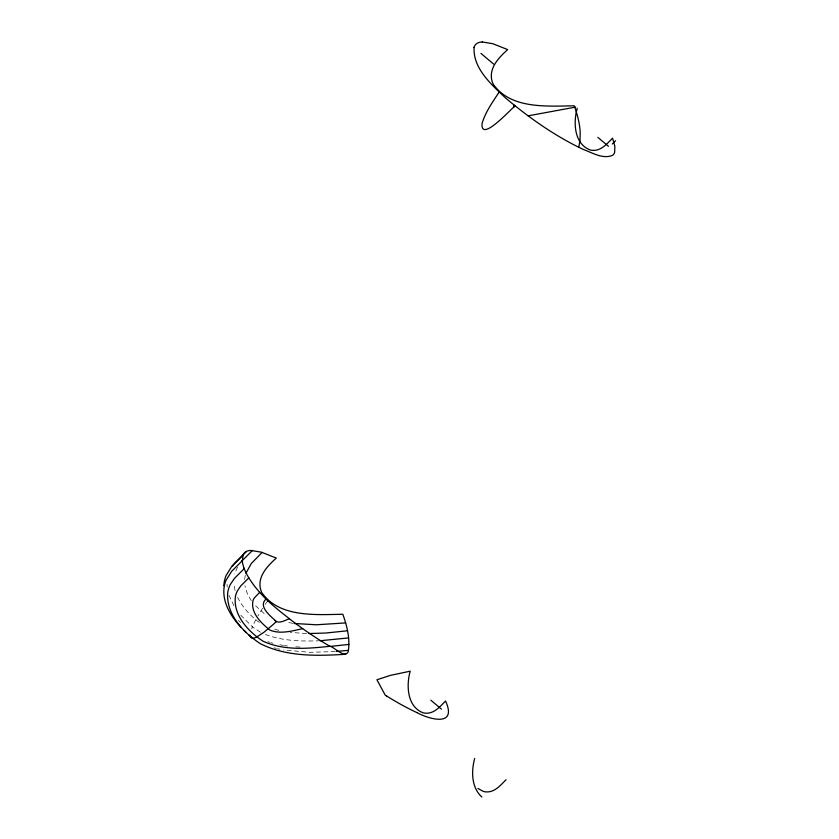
<?xml version="1.0" encoding="UTF-8"?>
<svg xmlns="http://www.w3.org/2000/svg" width="839" height="839" viewBox="0 0 839 839"><rect width="100%" height="100%" fill="white"/><g stroke="black" fill="none" stroke-linecap="round" stroke-linejoin="round"><path stroke-width="0.63" stroke-dasharray="4.2 3.15" d="M245.355 575.281L244.936 577.337A32.669 29.239 15.2 0 0 244.684 579.413M237.552 567.164L235.507 571.684A36.496 32.658 15.2 0 0 234.773 574.002M255.843 619.696L255.517 620.304A62.023 12.774 -49.8 0 0 252.413 626.848A62.904 12.963 -49.8 0 0 251.658 628.81M335.285 651.546L309.654 652.322L283.582 649.942M320.288 640.723C301.893 641.478 282.869 641.09 265.449 634.494M306.529 633.529L290.242 632.417M295.873 646.817L300.32 647.068M284.589 645.579L287.515 645.999M292.905 623.304L286.319 622.16M279.89 644.792L283.613 645.443M277.499 648.683L279.859 649.218M278.768 630.383L271.826 628.432M274.07 647.823L276.314 648.411M270.861 642.632L272.99 643.23M267.798 641.667L269.801 642.328M260.426 632.218L252.413 626.848L240.824 615.291M259.303 622.496C250.127 615.627 242.072 606.849 237.175 596.403M264.18 613.592L254.605 604.856M238.486 620.367L240.499 622.622M251.27 600.651L247.536 594.264L244.904 585.727M233.871 605.664L228.995 595.26M235.025 590.404L233.85 583.682M227.033 584.322L227.201 587.006M262.659 608.233A84.833 17.483 -49.8 0 0 261.254 610.435L260.824 611.138A68.641 14.137 -49.8 0 0 257.951 615.92M265.176 604.405A84.833 17.483 -49.8 0 1 266.792 602.014"/><path stroke-width="1.26" d="M223.835 585.727L224.076 583.063A37.965 33.98 15.2 0 1 226.142 575.397L232.015 566.073L243.048 555.04M329.528 646.093C334.53 646.995 344.472 658.888 348.195 651.84C350.335 639.129 347.115 626.209 342.826 614.274C315.8 614.651 279.188 617.829 261.778 592.544A21.657 19.381 15.2 0 1 260.09 586.828C258.643 574.862 268.249 565.423 276.272 558.071L261.443 552.188L250.83 550.447A47.078 18.626 45.4 0 0 246.656 551.296L234.165 563.871M474.077 47.582C472.997 68.431 491.287 84.393 505.151 97.618A216.913 85.851 45.4 0 0 512.755 103.921L516.415 106.857A197.438 78.142 45.4 0 0 526.882 114.933L528.57 116.181A196.746 77.87 45.4 0 0 578.742 147.234A160.05 63.345 45.4 0 0 583.892 149.699C592.733 152.96 602.926 159.295 612.46 155.383A34.514 13.665 45.4 0 0 614.651 152.394L614.851 146.227L612.564 138.183C607.384 143.301 601.794 150.338 593.75 150.391A12.124 10.844 15.2 0 1 589.796 149.835C574.054 143.5 573.205 122.41 577.222 108.336M578.753 147.265L580.032 140.249L580.21 132.593A144.119 57.042 45.4 0 0 574.222 105.808C547.196 106.154 510.573 109.353 493.164 84.057A21.657 19.381 15.2 0 1 491.465 78.342C490.028 66.386 499.625 56.937 507.658 49.595L492.818 43.712L482.215 41.96M474.664 758.466C471.214 771.272 471.308 787.496 481.859 797.05M245.942 573.247L251.301 563.525L262.156 552.408M499.299 91.902C492.692 101.855 485.519 111.86 482.068 123.438C480.244 143.647 512.115 107.518 515.219 105.903M232.518 566.105L233.567 564.595M242.093 560.788L252.434 550.457M514.37 105.232L514.097 105.504A1.363 1.196 6.7 0 0 513.867 107.161M612.281 143.972L615.574 140.721M242.303 560.683L231.616 571.369L225.953 580.441A36.58 32.742 15.2 0 0 224.013 587.908C222.356 603 231.26 616.822 241.108 627.425M244.201 568.632L234.469 578.365L230.326 584.479A33.161 29.68 15.2 0 0 227.621 593.498C226.53 614.966 243.646 632.763 260.426 643.723C286.592 656.906 317.132 656.035 345.616 654.263M248.837 577.861L240.688 586.01L237.248 591.159A27.299 24.436 15.2 0 0 235.371 596.791C233.179 615.543 248.386 631.536 262.901 641.111C283.708 650.844 307.693 648.652 329.874 646.292M259.681 592.355L254.406 597.871A13.823 12.375 15.2 0 0 252.917 600.976C250.62 613.173 261.38 623.293 270.032 630.162C280.478 634.399 292.161 630.959 302.659 628.642M266.005 599.025C257.636 606.702 271.196 616.403 276.335 621.615C280.656 623.346 285.333 620.115 289.361 618.742M506.053 779.725C500.873 784.843 495.283 791.88 487.228 791.932A12.124 10.844 15.2 0 1 483.274 791.376L477.894 788.461M528.109 115.845L575.711 107.067M348.594 637.923L320.288 640.723M347.556 630.781L325.616 633.036L308.783 633.55M348.877 644.415L330.975 646.355M345.647 622.916L316.397 624.782L294.08 623.461M348.458 650.319L336.429 651.463M416.878 712.542C429.778 719.673 457.486 727.035 445.551 701.026C440.37 706.144 434.791 713.171 426.736 713.234A12.124 10.844 15.2 0 1 422.783 712.678C407.041 706.344 406.191 685.253 410.208 671.179L390.439 675.374L376.931 679.758L385.258 695.206L386.622 696.066M252.224 637.797L248.732 634.819M597.861 137.355L608.432 146.28M480.967 53.402L493.657 64.121M430.847 700.187L441.419 709.123M275.014 620.472L276.335 621.615L273.147 624.541L263.897 632.312L256.682 637.011A42.443 8.747 -49.8 0 1 252.434 638.164L252.078 638.101A46.711 9.628 -49.8 0 1 250.442 636.423L250.347 636.098A53.507 11.022 -49.8 0 1 250.263 635.375M243.981 630.383L246.299 632.596M244.034 568.181L244.411 569.178A42.411 16.78 45.4 0 0 248.596 577.473L249.256 578.543A47.781 18.909 45.4 0 0 259.062 591.621L260.006 592.712A53.025 20.985 45.4 0 0 265.03 598.05L266.078 599.088A55.447 21.95 45.4 0 0 273.766 606.104A216.913 85.851 45.4 0 0 281.369 612.407L290.357 619.507A195.151 77.24 45.4 0 0 295.506 623.419L297.184 624.667A192.781 76.297 45.4 0 0 302.134 628.264L303.76 629.418A200.091 79.191 45.4 0 0 329.528 646.082M246.247 551.517A41.468 16.413 45.4 0 0 243.184 554.694L242.314 560.809A42.254 16.717 45.4 0 0 244.034 568.181M267.358 601.206A84.833 17.483 -49.8 0 1 267.924 600.378M416.899 712.594A189.971 75.185 45.4 0 1 386.611 695.982M473.962 47.487A43.607 17.252 45.4 0 1 482.247 42.013"/></g></svg>
